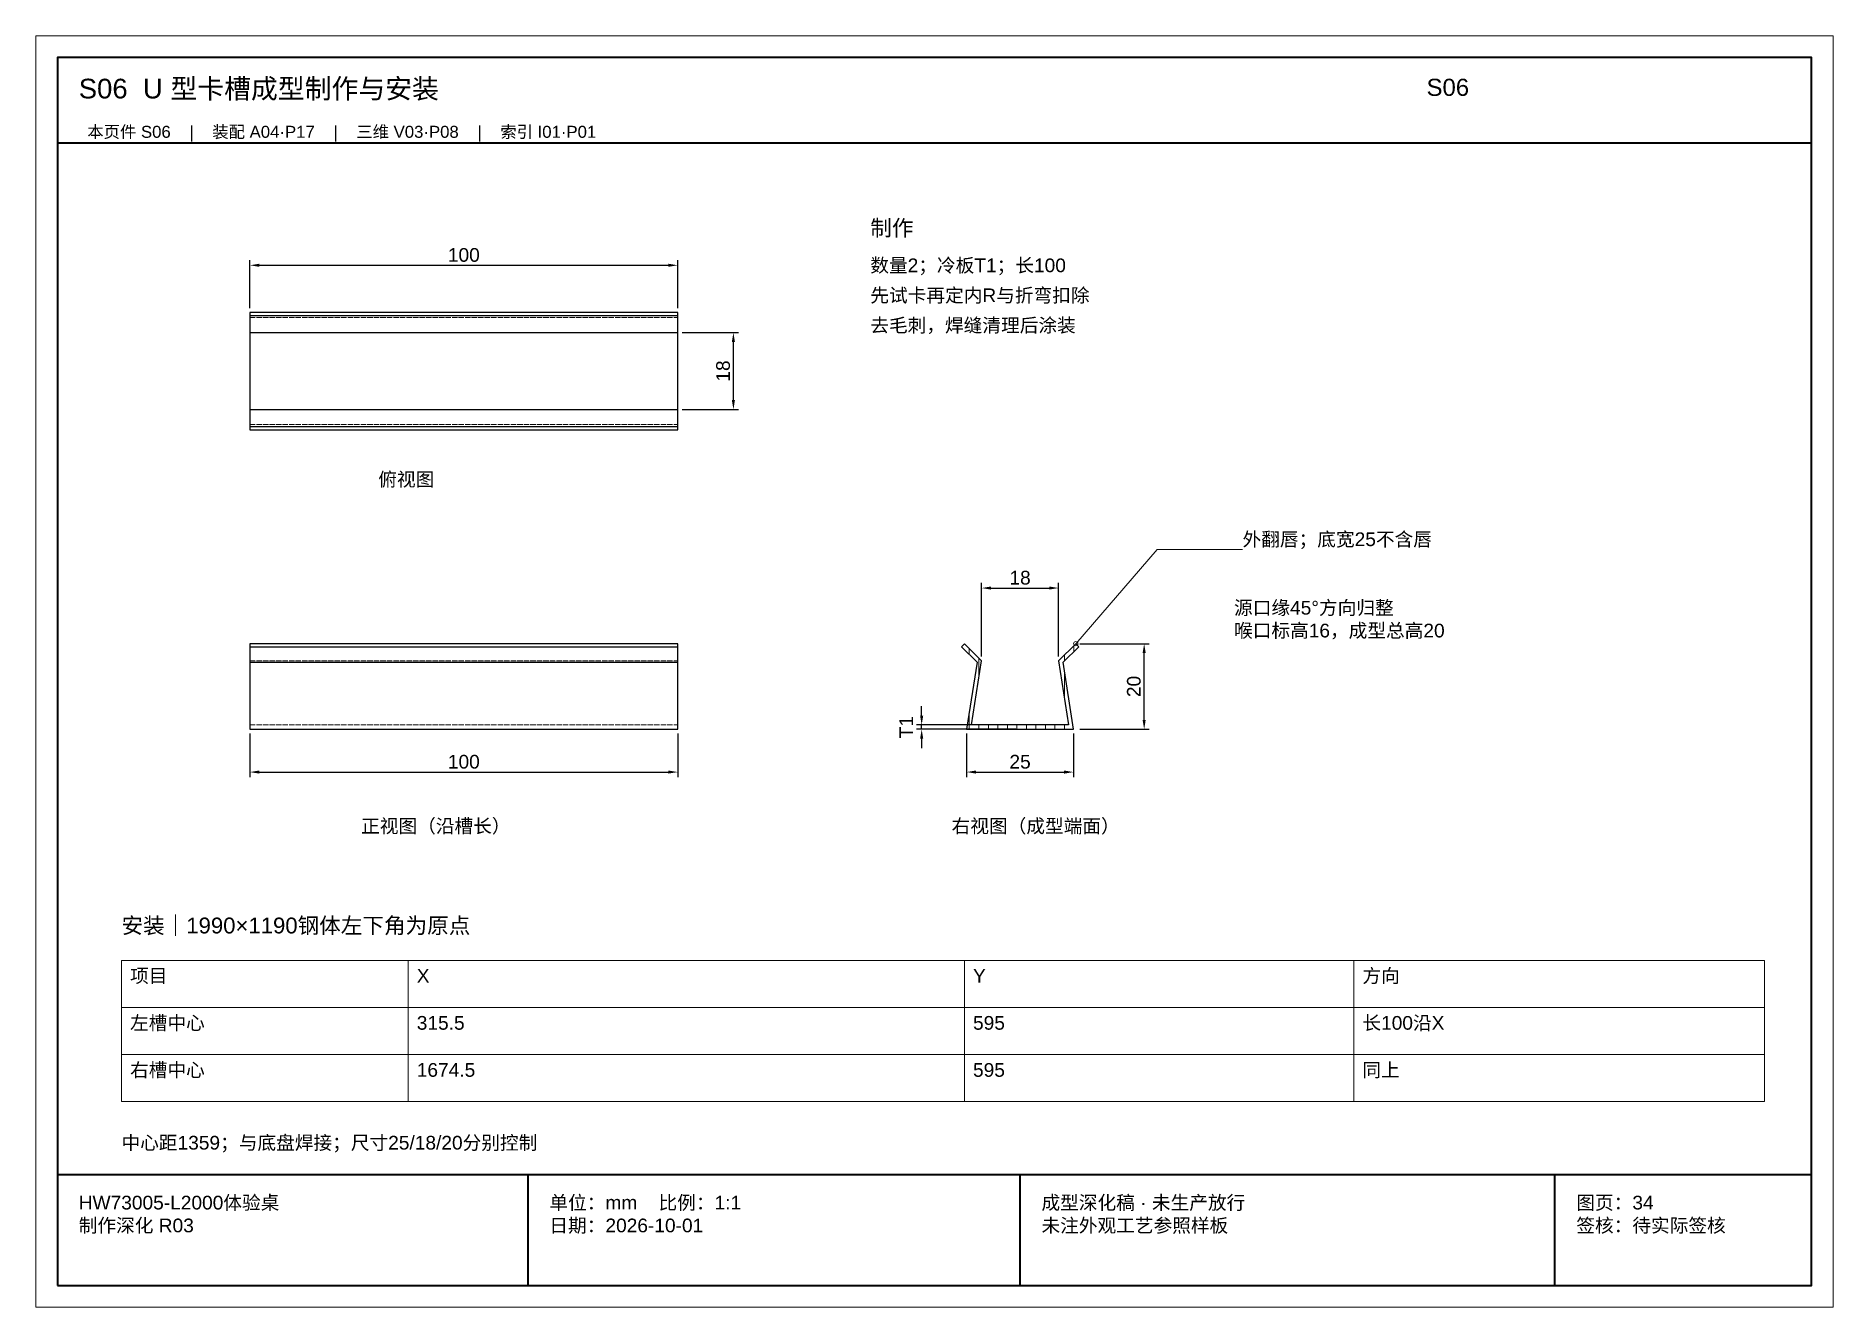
# Paper-space layout 'S06' of a CAD drawing. Header units: millimetres. Extents: x 0 to 420, y 0 to 297.
# The model-space entities are those that its viewports show. They can reach past a viewport. Long polylines and large blocks are cut down to what shows.
import ezdxf

# ---------------------------------------------------------------- set-up
doc = ezdxf.new("R2010")
doc.units = ezdxf.units.MM
doc.linetypes.add('DASHED', pattern=[1.524, 1.27, -0.254])
for name, color, linetype, lineweight in [('DIM', 7, 'Continuous', 13), ('FRAME', 7, 'Continuous', 35), ('HATCH', 8, 'Continuous', 9), ('HIDDEN', 8, 'DASHED', 13), ('NOTE', 7, 'Continuous', 18), ('OUTLINE', 7, 'Continuous', 25)]:
    doc.layers.add(name, color=color, linetype=linetype, lineweight=lineweight)
doc.styles.add('CN', font='Arial Unicode.ttf')
doc.dimstyles.new('D1_A3', dxfattribs={"dimtxt": 3.2, "dimasz": 2.2, "dimexe": 1.2, "dimexo": 1, "dimgap": 0.8, "dimtad": 1, "dimdsep": 46, "dimtxsty": 'CN', "dimcen": 2.5, "dimclrd": 7, "dimclre": 7, "dimclrt": 7, "dimazin": 3, "dimtfac": 1, "dimtmove": 0, "dimatfit": 3})

msp = doc.modelspace()

# ---------------------------------------------------------------- hatches: boundary and pattern name
at = {"layer": 'HATCH'}
h = msp.add_hatch(dxfattribs=at)
h.set_pattern_fill('ANSI31', scale=0.7, angle=45)
h.paths.add_polyline_path([(216217.5, 135), (216242.5, 135), (216240.066, 150.652), (216243.707, 154.293), (216243, 155), (216239, 151), (216241.332, 136), (216218.668, 136), (216221, 151), (216217, 155), (216216.293, 154.293), (216219.934, 150.652)])

# ---------------------------------------------------------------- linework, layer by layer
at = {"layer": 'DIM'}
msp.add_lwpolyline([(216243, 155), (216262, 177), (216282, 177)], dxfattribs=at)
for points in [[(216020, 70), (216087, 70), (216087, 81), (216020, 81)], [(216087, 70), (216217, 70), (216217, 81), (216087, 81)], [(216217, 70), (216308, 70), (216308, 81), (216217, 81)], [(216308, 70), (216404, 70), (216404, 81), (216308, 81)], [(216020, 59), (216087, 59), (216087, 70), (216020, 70)], [(216087, 59), (216217, 59), (216217, 70), (216087, 70)], [(216217, 59), (216308, 59), (216308, 70), (216217, 70)], [(216308, 59), (216404, 59), (216404, 70), (216308, 70)], [(216020, 48), (216087, 48), (216087, 59), (216020, 59)], [(216087, 48), (216217, 48), (216217, 59), (216087, 59)], [(216217, 48), (216308, 48), (216308, 59), (216217, 59)], [(216308, 48), (216404, 48), (216404, 59), (216308, 59)]]:
    msp.add_lwpolyline(points, close=True, dxfattribs=at)
msp.add_circle((216243, 155), 0.5, dxfattribs=at)
at = {"layer": 'FRAME'}
for p, q in [((216005, 272), (216415, 272)), ((216005, 31), (216415, 31)), ((216115, 5), (216115, 31)), ((216230, 5), (216230, 31)), ((216355, 5), (216355, 31))]:
    msp.add_line(p, q, dxfattribs=at)
msp.add_lwpolyline([(216005, 5), (216415, 5), (216415, 292), (216005, 292)], close=True, dxfattribs=at)
at = {"layer": 'HIDDEN'}
for p, q in [((216050, 231.207), (216150, 231.207)), ((216050, 206.207), (216150, 206.207)), ((216050, 151), (216150, 151)), ((216050, 136), (216150, 136))]:
    msp.add_line(p, q, dxfattribs=at)
at = {"layer": 'OUTLINE'}
for p, q in [((216050, 231.707), (216150, 231.707)), ((216050, 227.707), (216150, 227.707)), ((216050, 209.707), (216150, 209.707)), ((216050, 205.707), (216150, 205.707)), ((216050, 154.293), (216150, 154.293)), ((216050, 150.652), (216150, 150.652))]:
    msp.add_line(p, q, dxfattribs=at)
for points in [[(216050, 205), (216150, 205), (216150, 232.414), (216050, 232.414)], [(216050, 135), (216150, 135), (216150, 155), (216050, 155)], [(216217.5, 135), (216242.5, 135), (216240.066, 150.652), (216243.707, 154.293), (216243, 155), (216239, 151), (216241.332, 136), (216218.668, 136), (216221, 151), (216217, 155), (216216.293, 154.293), (216219.934, 150.652)]]:
    msp.add_lwpolyline(points, close=True, dxfattribs=at)

# ---------------------------------------------------------------- texts
at = {"layer": 'NOTE', "attachment_point": 1, "style": 'CN'}
for s, insert, char_height, width in [('S06  U 型卡槽成型制作与安装', (216010, 287), 4.6, 310), ('S06', (216325, 287), 4, 90), ('本页件 S06    |    装配 A04·P17    |    三维 V03·P08    |    索引 I01·P01', (216012, 276), 2.8, 396), ('制作', (216195, 254), 3.7, 205), ('数量2；冷板T1；长100', (216195, 245), 3.2, 205), ('先试卡再定内R与折弯扣除', (216195, 238), 3.2, 205), ('去毛刺，焊缝清理后涂装', (216195, 231), 3.2, 205), ('俯视图', (216080, 195), 3.2, 60), ('外翻唇；底宽25不含唇', (216282, 181), 3.2, 90), ('源口缘45°方向归整\\P喉口标高16，成型总高20', (216280, 165), 3.2, 95), ('正视图（沿槽长）', (216076, 114), 3.2, 90), ('右视图（成型端面）', (216214, 114), 3.2, 65), ('安装｜1990×1190钢体左下角为原点', (216020, 91), 3.7, 384), ('项目', (216022, 79), 3.2, 63), ('X', (216089, 79), 3.2, 126), ('Y', (216219, 79), 3.2, 87), ('方向', (216310, 79), 3.2, 92), ('左槽中心', (216022, 68), 3.2, 63), ('315.5', (216089, 68), 3.2, 126), ('595', (216219, 68), 3.2, 87), ('长100沿X', (216310, 68), 3.2, 92), ('右槽中心', (216022, 57), 3.2, 63), ('1674.5', (216089, 57), 3.2, 126), ('595', (216219, 57), 3.2, 87), ('同上', (216310, 57), 3.2, 92), ('中心距1359；与底盘焊接；尺寸25/18/20分别控制', (216020, 40), 3.2, 385), ('HW73005-L2000体验桌\\P制作深化 R03', (216010, 26), 3.2, 100), ('单位：mm    比例：1:1\\P日期：2026-10-01', (216120, 26), 3.2, 105), ('成型深化稿 · 未生产放行\\P未注外观工艺参照样板', (216235, 26), 3.2, 115), ('图页：34\\P签核：待实际签核', (216360, 26), 3.2, 55)]:
    msp.add_mtext(s, dxfattribs=dict(at, insert=insert, char_height=char_height, width=width))

# ---------------------------------------------------------------- dimensions: what is measured, and where the dimension line sits
at = {"layer": 'DIM'}
for base, p1, p2 in [((216050, 243.414), (216050, 232.414), (216150, 232.414)), ((216221, 168), (216221, 151), (216239, 151)), ((216050, 125), (216050, 135), (216150, 135)), ((216217.5, 125), (216217.5, 135), (216242.5, 135))]:
    msp.add_linear_dim(base=base, p1=p1, p2=p2, dimstyle='D1_A3', dxfattribs=at).render()
for base, p1, p2 in [((216163, 209.707), (216150, 209.707), (216150, 227.707)), ((216259, 135), (216243, 135), (216243, 155))]:
    msp.add_linear_dim(base=base, p1=p1, p2=p2, angle=90, dimstyle='D1_A3', dxfattribs=at).render()
msp.add_linear_dim(base=(216207, 135), p1=(216230, 135), p2=(216230, 136), angle=90, text='T<>', dimstyle='D1_A3', dxfattribs=at).render()

psp = doc.layouts.new('S06')

# ---------------------------------------------------------------- viewports
at = {"layer": 'Defpoints'}
psp.add_viewport(center=(210, 148.5), size=(420, 297), view_center_point=(216210, 148.5), view_height=297, dxfattribs=at)

doc.saveas('drawing.dxf')
